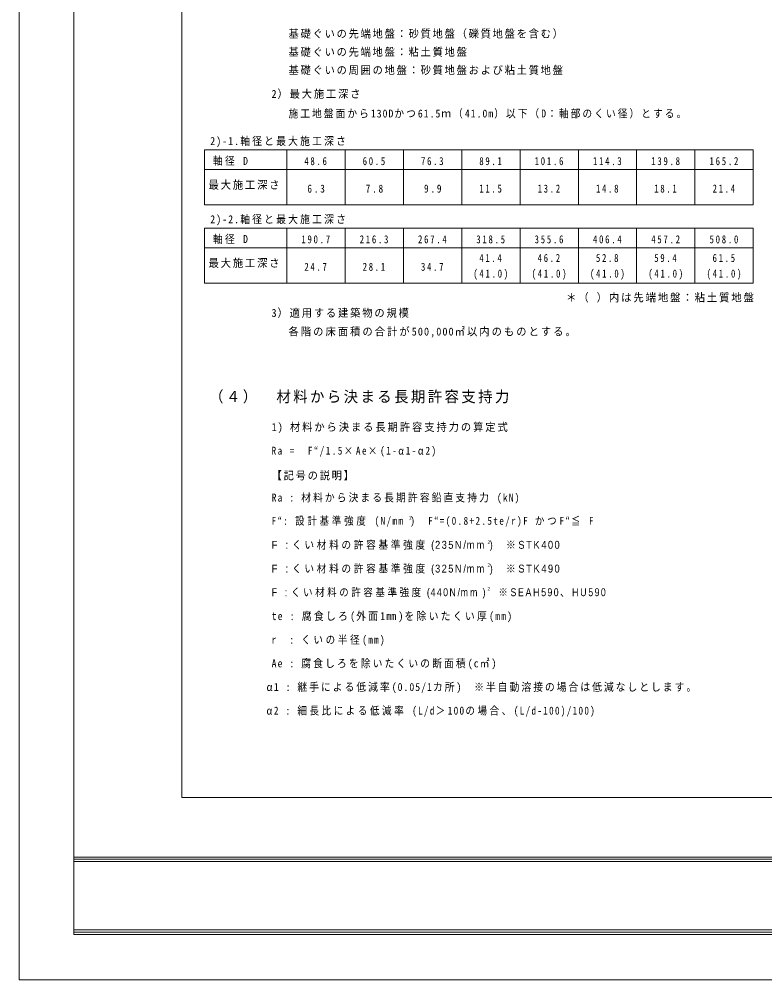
# Model space of a CAD drawing. Units: millimetres, scale not verified. Extents: x -297 to 297, y -210 to 210.
# Drawn here: x -297 to -133.1, y -210 to 1.3 of the extents above; entities that cross this region are included whole.
import ezdxf
from ezdxf.enums import TextEntityAlignment as Align

# ---------------------------------------------------------------- set-up
doc = ezdxf.new("R2010")
doc.units = ezdxf.units.MM
doc.header["$LTSCALE"] = 0.5
for name, color, linetype, lineweight in [('0-2_DEFPOINTS', 1, 'Continuous', 18), ('0-7_WAKU', 7, 'Continuous', 18), ('8-8', 7, 'Continuous', 18), ('8-E', 7, 'Continuous', 9)]:
    doc.layers.add(name, color=color, linetype=linetype, lineweight=lineweight)
doc.styles.add('ＭＳ ゴシック', font='')
doc.styles.add('ＭＳ Ｐゴシック', font='')
doc.styles.get('ＭＳ ゴシック').set_extended_font_data('MS Gothic')
doc.styles.get('ＭＳ Ｐゴシック').set_extended_font_data('MS PGothic')

msp = doc.modelspace()

# ---------------------------------------------------------------- linework, layer by layer
at = {"layer": '0-2_DEFPOINTS'}
msp.add_lwpolyline([(-297, -210), (-297, 210), (297, 210), (297, -210)], close=True, dxfattribs=at)
at = {"layer": '0-7_WAKU'}
for p, q in [((-285, 200), (-285, -200)), ((-285, -183), (285, -183)), ((-285, -183.5), (285, -183.5)), ((-285, -184), (285, -184)), ((-285, -199), (285, -199)), ((-285, -199.5), (285, -199.5)), ((-285, -200), (285, -200))]:
    msp.add_line(p, q, dxfattribs=at)
at = {"layer": '8-8', "color": 3}
for p in [(-261.25, 186.9136), (130.625, -169.9136)]:
    msp.add_line(p, (-261.25, -169.9136), dxfattribs=at)
at = {"layer": '8-E'}
for p, q in [((-256.25, -27.4307), (-135.625, -27.4307)), ((-256.25, -39.5225), (-256.25, -27.4307)), ((-238.1856, -27.4307), (-238.1856, -39.5225)), ((-225.3655, -39.5225), (-225.3655, -27.4307)), ((-212.5454, -39.5225), (-212.5454, -27.4307)), ((-199.7254, -39.5225), (-199.7254, -27.4307)), ((-186.9053, -39.5225), (-186.9053, -27.4307)), ((-174.0852, -39.5225), (-174.0852, -27.4307)), ((-161.2651, -39.5225), (-161.2651, -27.4307)), ((-148.4451, -39.5225), (-148.4451, -27.4307)), ((-135.625, -39.5225), (-135.625, -27.4307)), ((-256.25, -31.763), (-135.625, -31.763)), ((-256.25, -39.5225), (-135.625, -39.5225)), ((-256.25, -44.6362), (-135.625, -44.6362)), ((-256.25, -56.728), (-256.25, -44.6362)), ((-238.1856, -44.6362), (-238.1856, -56.728)), ((-225.3655, -56.728), (-225.3655, -44.6362)), ((-212.5454, -56.728), (-212.5454, -44.6362)), ((-199.7254, -56.728), (-199.7254, -44.6362)), ((-186.9053, -56.728), (-186.9053, -44.6362)), ((-174.0852, -56.728), (-174.0852, -44.6362)), ((-161.2651, -56.728), (-161.2651, -44.6362)), ((-148.4451, -56.728), (-148.4451, -44.6362)), ((-135.625, -56.728), (-135.625, -44.6362)), ((-256.25, -48.9686), (-135.625, -48.9686)), ((-256.25, -56.728), (-135.625, -56.728))]:
    msp.add_line(p, q, dxfattribs=at)

# ---------------------------------------------------------------- texts
at = {"layer": '8-8', "attachment_point": 7, "style": 'ＭＳ ゴシック'}
for s, insert, char_height in [('\\T1.17;\\W0.95;基礎ぐいの先端地盤：砂質地盤（礫質地盤を含む）', (-237.7924, -2.9661), 1.741), ('\\T1.17;\\W0.95;基礎ぐいの先端地盤：粘土質地盤', (-237.7924, -6.9548), 1.741), ('\\T1.17;\\W0.95;基礎ぐいの周囲の地盤：砂質地盤および粘土質地盤', (-237.7924, -10.9548), 1.741), ('\\T1.18;\\W0.95;2）最大施工深さ', (-241.5433, -16.2086), 1.741), ('\\T1.21;\\W0.9;施工地盤面から130Dかつ61.5ｍ（41.0m）以下（D：軸部のくい径）とする。', (-237.7924, -20.5256), 1.741), ('\\T1.18;\\W0.95;3）適用する建築物の規模', (-241.5433, -64.3947), 1.741), ('\\T1.2;\\W0.95;各階の床面積の合計が500,000㎡以内のものとする。', (-237.7924, -68.7117), 1.741), ('\\T1.17;\\W0.95;（４）\u3000材料から決まる長期許容支持力', (-255.2419, -83.2332), 2.438), ('\\T1.19;\\W0.95;1)\\~材料から決まる長期許容支持力の算定式', (-241.5119, -89.7332), 1.741), ('\\T1.32;\\W0.85;Ra\\~=\\~\\~F“/1.5×Ae×(1-α1-α2)', (-241.5119, -94.9332), 1.741)]:
    msp.add_mtext(s, dxfattribs=dict(at, insert=insert, char_height=char_height))
at = {"layer": '8-E', "style": 'ＭＳ ゴシック'}
for p in [(-211.2814, -108.9882), (-194.0502, -114.3043), (-194.0502, -119.3269), (-194.0502, -124.5269)]:
    msp.add_text('2', height=0.7331, dxfattribs=at).set_placement(p, align=Align.BOTTOM_LEFT)
at = {"layer": '8-E', "attachment_point": 7}
for s, insert, char_height, style in [('\\T1.22;\\W0.9;2)-1.軸径と最大施工深さ', (-255.0044, -26.8246), 1.76, 'ＭＳ ゴシック'), ('\\T1.23;\\W0.9;軸径\\~D', (-254.4354, -30.9154), 1.76, 'ＭＳ ゴシック'), ('\\T1.39;\\W0.8;48.6', (-234.3143, -30.7969), 1.76, 'ＭＳ ゴシック'), ('\\T1.39;\\W0.8;60.5', (-221.4942, -30.7969), 1.76, 'ＭＳ ゴシック'), ('\\T1.39;\\W0.8;76.3', (-208.6742, -30.7969), 1.76, 'ＭＳ ゴシック'), ('\\T1.39;\\W0.8;89.1', (-195.8541, -30.7969), 1.76, 'ＭＳ ゴシック'), ('\\T1.4;\\W0.8;101.6', (-183.6928, -30.7969), 1.76, 'ＭＳ ゴシック'), ('\\T1.4;\\W0.8;114.3', (-170.8727, -30.7969), 1.76, 'ＭＳ ゴシック'), ('\\T1.4;\\W0.8;139.8', (-158.0526, -30.7969), 1.76, 'ＭＳ ゴシック'), ('\\T1.4;\\W0.8;165.2', (-145.2325, -30.7969), 1.76, 'ＭＳ ゴシック'), ('\\T1.17;\\W0.95;最大施工深さ', (-255.3819, -36.1961), 1.76, 'ＭＳ ゴシック'), ('\\T1.39;\\W0.85;6.3', (-233.6556, -36.8428), 1.76, 'ＭＳ ゴシック'), ('\\T1.39;\\W0.85;7.8', (-220.8355, -36.8428), 1.76, 'ＭＳ ゴシック'), ('\\T1.39;\\W0.85;9.9', (-208.0154, -36.8428), 1.76, 'ＭＳ ゴシック'), ('\\T1.39;\\W0.8;11.5', (-195.8541, -36.8428), 1.76, 'ＭＳ ゴシック'), ('\\T1.39;\\W0.8;13.2', (-183.034, -36.8428), 1.76, 'ＭＳ ゴシック'), ('\\T1.39;\\W0.8;14.8', (-170.2139, -36.8428), 1.76, 'ＭＳ ゴシック'), ('\\T1.39;\\W0.8;18.1', (-157.3939, -36.8428), 1.76, 'ＭＳ ゴシック'), ('\\T1.39;\\W0.8;21.4', (-144.5738, -36.8428), 1.76, 'ＭＳ ゴシック'), ('\\T1.22;\\W0.9;2)-2.軸径と最大施工深さ', (-255.0044, -44.0301), 1.76, 'ＭＳ ゴシック'), ('\\T1.23;\\W0.9;軸径\\~D', (-254.4354, -48.121), 1.76, 'ＭＳ ゴシック'), ('\\T1.4;\\W0.8;190.7', (-234.9731, -48.0024), 1.76, 'ＭＳ ゴシック'), ('\\T1.4;\\W0.8;216.3', (-222.153, -48.0024), 1.76, 'ＭＳ ゴシック'), ('\\T1.4;\\W0.8;267.4', (-209.3329, -48.0024), 1.76, 'ＭＳ ゴシック'), ('\\T1.4;\\W0.8;318.5', (-196.5128, -48.0024), 1.76, 'ＭＳ ゴシック'), ('\\T1.4;\\W0.8;355.6', (-183.6928, -48.0024), 1.76, 'ＭＳ ゴシック'), ('\\T1.4;\\W0.8;406.4', (-170.8727, -48.0024), 1.76, 'ＭＳ ゴシック'), ('\\T1.4;\\W0.8;457.2', (-158.0526, -48.0024), 1.76, 'ＭＳ ゴシック'), ('\\T1.4;\\W0.8;508.0', (-145.2325, -48.0024), 1.76, 'ＭＳ ゴシック'), ('\\T1.39;\\W0.8;41.4', (-195.8541, -52.1085), 1.76, 'ＭＳ ゴシック'), ('\\T1.39;\\W0.8;46.2', (-183.034, -52.1085), 1.76, 'ＭＳ ゴシック'), ('\\T1.39;\\W0.8;52.8', (-170.2139, -52.1085), 1.76, 'ＭＳ ゴシック'), ('\\T1.39;\\W0.8;59.4', (-157.3939, -52.1085), 1.76, 'ＭＳ ゴシック'), ('\\T1.39;\\W0.8;61.5', (-144.5738, -52.1085), 1.76, 'ＭＳ ゴシック'), ('\\T1.17;\\W0.95;最大施工深さ', (-255.3819, -53.4017), 1.76, 'ＭＳ ゴシック'), ('\\T1.39;\\W0.8;24.7', (-234.3143, -54.0483), 1.76, 'ＭＳ ゴシック'), ('\\T1.39;\\W0.8;28.1', (-221.4942, -54.0483), 1.76, 'ＭＳ ゴシック'), ('\\T1.39;\\W0.8;34.7', (-208.6742, -54.0483), 1.76, 'ＭＳ ゴシック'), ('\\T1.4;\\W0.8;(41.0)', (-197.1716, -55.9882), 1.76, 'ＭＳ ゴシック'), ('\\T1.4;\\W0.8;(41.0)', (-184.3515, -55.9882), 1.76, 'ＭＳ ゴシック'), ('\\T1.4;\\W0.8;(41.0)', (-171.5314, -55.9882), 1.76, 'ＭＳ ゴシック'), ('\\T1.4;\\W0.8;(41.0)', (-158.7114, -55.9882), 1.76, 'ＭＳ ゴシック'), ('\\T1.4;\\W0.8;(41.0)', (-145.8913, -55.9882), 1.76, 'ＭＳ ゴシック'), ('\\T1.18;\\W0.95;＊（\\~）内は先端地盤：粘土質地盤', (-176.787, -61.0164), 1.76, 'ＭＳ ゴシック'), ('\\T1.17;\\W0.95;【記号の説明】', (-241.5119, -100.1332), 1.741, 'ＭＳ ゴシック'), ('\\T1.22;\\W0.9;Ra\\~:\\~材料から決まる長期許容鉛直支持力\\~(kN)', (-241.5119, -105.2432), 1.741, 'ＭＳ ゴシック'), ('\\T1.3;\\W0.85;F“:\\~設計基準強度\\~(N/mm\\~)\\~\\~F“=(0.8+2.5te/r)F\\~かつF“≦\\~F', (-241.5119, -110.3582), 1.741, 'ＭＳ ゴシック'), ('\\T1.27;\\W0.9;F\\~\\~:\\~くい材料の許容基準強度\\~(235N/mm\\~)\u3000※STK400', (-241.5119, -115.7032), 1.741, 'ＭＳ Ｐゴシック'), ('\\T1.27;\\W0.9;F\\~\\~:\\~くい材料の許容基準強度\\~(325N/mm\\~)\u3000※STK490', (-241.5119, -120.9332), 1.741, 'ＭＳ Ｐゴシック'), ('\\T1.28;\\W0.85;F\\~\\~:\\~くい材料の許容基準強度\\~(440N/mm\\~)\u3000※SEAH590、HU590', (-241.5119, -126.1332), 1.741, 'ＭＳ Ｐゴシック'), ('\\T1.23;\\W0.9;te\\~:\\~腐食しろ(外面1㎜)を除いたくい厚(mm)', (-241.5119, -131.3332), 1.76, 'ＭＳ ゴシック'), ('\\T1.28;\\W0.85;r\\~\\~:\\~くいの半径(mm)\\~', (-241.5119, -136.5332), 1.76, 'ＭＳ ゴシック'), ('\\T1.21;\\W0.9;Ae\\~:\\~腐食しろを除いたくいの断面積(c㎡)', (-241.5119, -141.7332), 1.76, 'ＭＳ ゴシック'), ('\\T1.2;\\W0.9;α1\\~:\\~継手による低減率(0.05/1カ所)\u3000※半自動溶接の場合は低減なしとします。', (-242.639, -146.9332), 1.76, 'ＭＳ ゴシック'), ('\\T1.27;\\W0.85;α2\\~:\\~細長比による低減率\\~(L/d＞100の場合、(L/d-100)/100)', (-242.639, -152.1332), 1.76, 'ＭＳ ゴシック')]:
    msp.add_mtext(s, dxfattribs=dict(at, insert=insert, char_height=char_height, style=style))

doc.saveas('drawing.dxf')
